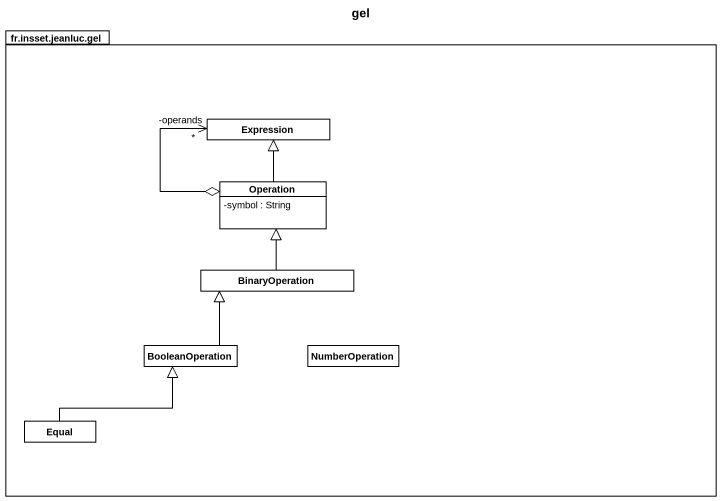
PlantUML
@startuml
title gel
hide circle
hide empty members
skinparam classAttributeIconSize 0
package "fr.insset.jeanluc.gel" as fr_insset_jeanluc_gel {
  class Expression
  class Operation {
    -symbol : String
  }
  class BinaryOperation
  class BooleanOperation
  class NumberOperation
  class Equal
}
Operation -up-|> Expression
Operation o-up-> "-operands\n*" Expression
BinaryOperation -up-|> Operation
BooleanOperation -up-|> BinaryOperation
Equal -right-|> BooleanOperation
@enduml
